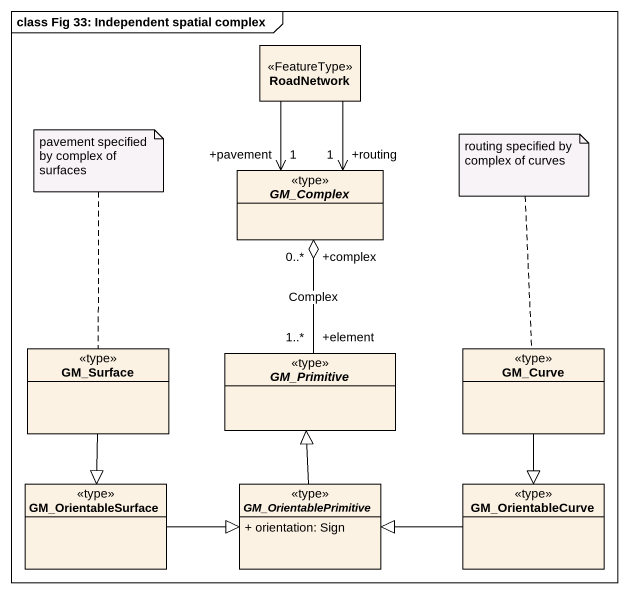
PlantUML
@startuml
mainframe class Fig 33: Independent spatial complex
hide circle
hide empty members
skinparam classAttributeIconSize 0
class RoadNetwork <<FeatureType>>
abstract class GM_Complex <<type>>
class GM_Surface <<type>>
abstract class GM_Primitive <<type>>
class GM_Curve <<type>>
class GM_OrientableSurface <<type>>
abstract class GM_OrientablePrimitive <<type>> {
  + orientation: Sign
}
class GM_OrientableCurve <<type>>
RoadNetwork --> "+pavement\n1" GM_Complex
RoadNetwork --> "+routing\n1" GM_Complex
GM_Complex "+complex\n0..*" o-- "+element\n1..*" GM_Primitive : Complex
GM_Surface --|> GM_OrientableSurface
GM_Curve --|> GM_OrientableCurve
GM_OrientableSurface -right-|> GM_OrientablePrimitive
GM_OrientablePrimitive -up-|> GM_Primitive
GM_OrientableCurve -left-|> GM_OrientablePrimitive
note top of GM_Surface : pavement specified by complex of surfaces
note top of GM_Curve : routing specified by complex of curves
@enduml
